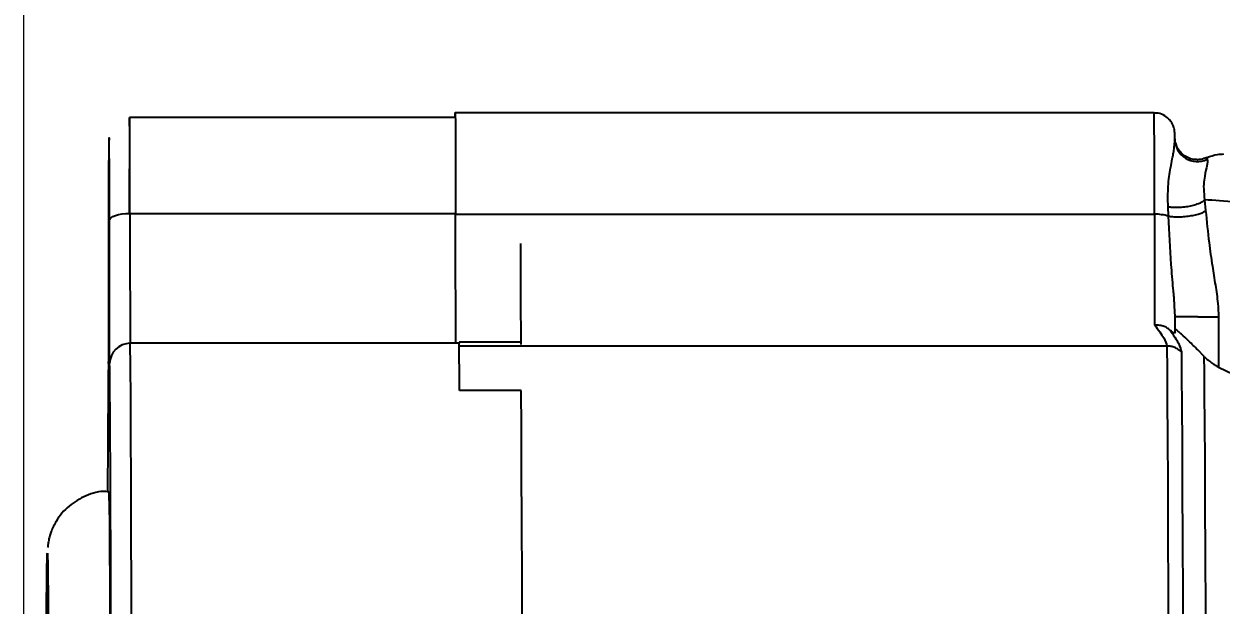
# Model space of a CAD drawing. Header units: millimetres. Extents: x 2126 to 3741, y 477 to 1658.
# Drawn here: x 2289.1 to 2347.4, y 955.4 to 983.7 of the extents above; entities that cross this region are included whole.
import ezdxf

# ---------------------------------------------------------------- set-up
doc = ezdxf.new("R2010")
doc.units = ezdxf.units.MM
doc.layers.add('AM_5', color=3, linetype='Continuous', lineweight=25)
doc.styles.add('SLDTEXTSTYLE1', font='txt.shx', dxfattribs={"width": 0.7, "bigfont": 'gbcbig.shx'})
doc.dimstyles.new('SLDDIMSTYLE12$0', dxfattribs={"dimtxt": 12, "dimasz": 10, "dimexe": 0, "dimexo": 0.0625, "dimgap": 0.875, "dimtad": 1, "dimdec": 1, "dimlfac": 1.8, "dimrnd": 1e-09, "dimzin": 12, "dimdsep": 46, "dimtxsty": 'SLDTEXTSTYLE1', "dimcen": 0.09, "dimdle": 8.16, "dimclrd": 3, "dimclre": 3, "dimadec": 0, "dimazin": 3, "dimtfac": 1, "dimtdec": 1, "dimtofl": 0, "dimtmove": 0, "dimatfit": 3, "dimfxl": 0, "dimfrac": 2, "dimtolj": 1, "dimlwd": 5, "dimlwe": 5, "dimarcsym": 0})

# ---------------------------------------------------------------- blocks, each defined once
blk = doc.blocks.new('*D25')
at = {"layer": 'AM_5', "color": 3, "linetype": 'Continuous', "lineweight": 5, "transparency": 16777216}
for p, q in [((2289.115, 935.379), (2289.115, 1077.627)), ((2520.727, 1077.627), (2299.115, 1077.627))]:
    blk.add_line(p, q, dxfattribs=at)
at = {"layer": 'AM_5', "color": 3, "lineweight": 5, "transparency": 16777216}
blk.add_line((2530.727, 889.633), (2530.727, 1077.627), dxfattribs=at)
at = {"layer": 'AM_5', "color": 3, "transparency": 16777216}
for points in [[(2299.115, 1079.293), (2299.115, 1075.96), (2289.115, 1077.627)], [(2520.727, 1079.293), (2520.727, 1075.96), (2530.727, 1077.627)]]:
    blk.add_solid(points, dxfattribs=at)
at = {"layer": 'Defpoints', "color": 0, "transparency": 16777216}
for p in [(2289.115, 1077.627), (2289.115, 935.316), (2530.727, 889.571)]:
    blk.add_point(p, dxfattribs=at)
at = {"layer": 'AM_5', "color": 0, "transparency": 16777216, "insert": (2356.397, 1084.502), "char_height": 12, "attachment_point": 5, "style": 'SLDTEXTSTYLE1'}
blk.add_mtext('\\A1;245', dxfattribs=at)

msp = doc.modelspace()

# ---------------------------------------------------------------- linework, layer by layer
at = {"color": 7, "linetype": 'Continuous', "lineweight": 25}
for p, q in [((2310.097, 979.107), (2294.255, 979.107)), ((2344.097, 979.329), (2310.097, 979.329)), ((2345.131, 977.803), (2345.106, 977.915)), ((2346.653, 977.149), (2346.676, 977.069)), ((2346.552, 975.103), (2346.601, 974.574)), ((2294.269, 974.438), (2310.112, 974.438)), ((2310.112, 974.394), (2344.112, 974.394)), ((2344.798, 974.301), (2344.773, 974.768)), ((2345.117, 969.409), (2345.09, 969.939)), ((2345.119, 968.657), (2345.117, 969.409)), ((2345.19, 969.409), (2345.117, 969.409)), ((2347.234, 969.409), (2347.234, 966.948)), ((2310.285, 968.116), (2294.285, 968.116)), ((2313.285, 968.172), (2310.285, 968.172)), ((2344.714, 967.982), (2310.287, 967.982)), ((2313.285, 968.172), (2313.285, 968.049)), ((2346.529, 967.476), (2346.214, 967.797)), ((2347.234, 966.948), (2347.948, 966.62)), ((2313.305, 965.816), (2310.305, 965.816)), ((2290.255, 957.907), (2290.257, 957.852))]:
    msp.add_line(p, q, dxfattribs=at)
at = {"color": 7, "linetype": 'Continuous', "lineweight": 25, "flags": 128}
for points in [[(2293.255, 966.707), (2293.252, 966.884), (2293.249, 967.403), (2293.247, 968.23), (2293.245, 969.307), (2293.244, 970.561), (2293.244, 971.907), (2293.244, 973.252), (2293.245, 974.507), (2293.247, 975.584), (2293.249, 976.41), (2293.252, 976.929), (2293.255, 977.107), (2293.258, 976.929), (2293.26, 976.41), (2293.262, 975.584), (2293.264, 974.507), (2293.265, 973.252), (2293.266, 971.907), (2293.265, 970.561), (2293.264, 969.307), (2293.262, 968.23), (2293.26, 967.403), (2293.258, 966.884), (2293.255, 966.707)], [(2293.267, 974.087), (2293.287, 974.155), (2293.344, 974.221), (2293.437, 974.282), (2293.561, 974.335), (2293.713, 974.379), (2293.886, 974.412), (2294.074, 974.432), (2294.269, 974.438)], [(2293.242, 974.087), (2293.261, 974.155), (2293.265, 974.161)], [(2346.214, 969.409), (2346.376, 969.409), (2346.535, 969.409), (2346.686, 969.409), (2346.827, 969.409), (2346.955, 969.409), (2347.067, 969.409), (2347.161, 969.409), (2347.234, 969.409)], [(2294.423, 903.719), (2294.42, 908.978), (2294.417, 914.149), (2294.413, 919.208), (2294.409, 924.132), (2294.403, 928.898), (2294.397, 933.486), (2294.391, 937.875), (2294.383, 942.044), (2294.376, 945.975), (2294.367, 949.65), (2294.358, 953.053), (2294.349, 956.167), (2294.339, 958.98), (2294.329, 961.477), (2294.318, 963.649), (2294.308, 965.484), (2294.296, 966.976), (2294.285, 968.116)], [(2344.714, 967.982), (2344.725, 966.83), (2344.736, 965.332), (2344.747, 963.494), (2344.757, 961.325), (2344.767, 958.834), (2344.777, 956.033), (2344.786, 952.933), (2344.795, 949.55), (2344.803, 945.898), (2344.811, 941.992), (2344.818, 937.852), (2344.825, 933.495), (2344.831, 928.94), (2344.836, 924.209), (2344.841, 919.322), (2344.845, 914.301), (2344.848, 909.168), (2344.851, 903.946)], [(2293.224, 967.132), (2293.244, 967.324), (2293.26, 967.393)], [(2345.421, 967.694), (2345.432, 966.547), (2345.443, 965.054), (2345.454, 963.222), (2345.464, 961.061), (2345.474, 958.579), (2345.484, 955.788), (2345.493, 952.701), (2345.502, 949.329), (2345.51, 945.69), (2345.518, 941.8), (2345.525, 937.674), (2345.532, 933.333), (2345.538, 928.795), (2345.543, 924.081), (2345.548, 919.212), (2345.552, 914.209), (2345.555, 909.095), (2345.557, 903.893)], [(2346.676, 903.386), (2346.674, 908.58), (2346.671, 913.685), (2346.667, 918.68), (2346.662, 923.54), (2346.657, 928.244), (2346.651, 932.769), (2346.644, 937.097), (2346.637, 941.205), (2346.629, 945.076), (2346.621, 948.693), (2346.612, 952.038), (2346.603, 955.096), (2346.593, 957.853), (2346.583, 960.297), (2346.573, 962.416), (2346.562, 964.201), (2346.551, 965.643), (2346.54, 966.737), (2346.529, 967.476)], [(2313.423, 903.719), (2313.42, 909.045), (2313.417, 914.279), (2313.413, 919.398), (2313.408, 924.378), (2313.403, 929.196), (2313.397, 933.828), (2313.39, 938.255), (2313.383, 942.455), (2313.375, 946.409), (2313.366, 950.098), (2313.357, 953.506), (2313.347, 956.616), (2313.337, 959.415), (2313.327, 961.888), (2313.316, 964.025), (2313.305, 965.816)], [(2293.403, 905.668), (2293.401, 910.539), (2293.397, 915.305), (2293.393, 919.941), (2293.388, 924.426), (2293.382, 928.736), (2293.376, 932.85), (2293.369, 936.747), (2293.362, 940.409), (2293.354, 943.817), (2293.345, 946.953), (2293.336, 949.803), (2293.327, 952.352), (2293.317, 954.588), (2293.307, 956.498), (2293.297, 958.075), (2293.287, 959.309), (2293.276, 960.195), (2293.265, 960.728), (2293.255, 960.907), (2293.255, 960.907)]]:
    msp.add_lwpolyline(points, dxfattribs=at)
at = {"color": 7, "linetype": 'Continuous', "lineweight": 25}
for centre, radius, start, end in [((2796.985, 975.221), 502.745, 179.55713, 180.08916), ((1863.84, 975.444), 430.43, 359.86614, 0.48756), ((1890.329, 975.476), 453.784, 359.86336, 0.48649), ((2346.2, 978.06), 1.1, 180.09999, 295.63662), ((3336.607, 973.946), 1042.338, 179.972937, 180.320473), ((4242.473, 975.214), 1898.362, 180.024744, 180.187646), ((2344.146, 972.081), 2.314, 73.65187, 90.85663), ((3100.155, 972.885), 786.885, 179.993192, 180.343129), ((2294.277, 967.123), 0.992, 89.54189, 179.50442), ((2344.022, 968.51), 33.739, 180.57375, 180.66978), ((1812.671, 962.624), 497.644, 0.36744, 0.63226)]:
    msp.add_arc(centre, radius, start, end, dxfattribs=at)
for points, knots in [([(2310.094, 979.107), (2310.095, 979.206), (2310.097, 979.46), (2310.102, 979.078), (2310.106, 978.071), (2310.11, 976.476), (2310.111, 975.088), (2310.112, 974.394)], [0, 0, 0, 0, 0.1382127, 0.3536596, 0.5691064, 0.7845532, 1, 1, 1, 1]), ([(2345.1, 978.077), (2345.1, 978.113), (2345.099, 978.234), (2345.099, 978.294), (2345.097, 978.348), (2345.096, 978.384), (2345.091, 978.445), (2345.076, 978.549), (2345.021, 978.741), (2344.874, 978.986), (2344.62, 979.201), (2344.342, 979.324), (2344.161, 979.316), (2344.097, 979.313)], [0, 0, 0, 0, 0.0976557, 0.3295234, 0.452296, 0.509732, 0.5315764, 0.5558632, 0.6229708, 0.7197137, 0.8268133, 0.9390365, 1, 1, 1, 1]), ([(2293.267, 974.087), (2293.266, 974.64), (2293.265, 975.774), (2293.262, 977.083), (2293.259, 977.921), (2293.255, 978.197), (2293.251, 977.921), (2293.247, 977.083), (2293.244, 975.774), (2293.243, 974.64), (2293.242, 974.087)], [0, 0, 0, 0, 0.122089, 0.25, 0.377911, 0.5, 0.622089, 0.75, 0.877911, 1, 1, 1, 1]), ([(2344.773, 974.768), (2344.767, 975.106), (2344.756, 975.818), (2344.879, 976.572), (2344.972, 977.05), (2345.02, 977.297), (2345.093, 977.707), (2345.097, 977.894), (2345.101, 978.059)], [0, 0, 0, 0, 0.184208, 0.388471, 0.517104, 0.601053, 0.648132, 1, 1, 1, 1]), ([(2346.653, 977.149), (2346.56, 977.115), (2346.399, 977.056), (2346.13, 977.043), (2345.863, 977.087), (2345.606, 977.208), (2345.388, 977.39), (2345.214, 977.613), (2345.165, 977.801), (2345.141, 977.893)], [0, 0, 0, 0, 0.152916, 0.265704, 0.414004, 0.570286, 0.70005, 0.853997, 1, 1, 1, 1]), ([(2346.653, 977.149), (2346.828, 977.214), (2347.097, 977.315), (2347.383, 977.325), (2347.483, 977.329)], [0, 0, 0, 0, 0.649785, 1, 1, 1, 1]), ([(2346.676, 977.069), (2346.694, 977.005), (2346.721, 976.911), (2346.536, 976.237), (2346.489, 975.65), (2346.531, 975.282), (2346.552, 975.103)], [0, 0, 0, 0, 0.528089, 0.775708, 0.891023, 1, 1, 1, 1]), ([(2344.773, 974.768), (2344.837, 974.758), (2344.972, 974.737), (2345.225, 974.729), (2345.51, 974.744), (2345.806, 974.786), (2346.079, 974.852), (2346.302, 974.932), (2346.464, 975.017), (2346.524, 975.075), (2346.552, 975.103)], [0, 0, 0, 0, 0.111182, 0.233505, 0.364552, 0.500409, 0.6362, 0.767065, 0.889124, 1, 1, 1, 1]), ([(2368.678, 974.584), (2367.487, 974.586), (2365.083, 974.59), (2361.934, 974.615), (2359.255, 974.647), (2357.032, 974.683), (2354.721, 974.731), (2352.346, 974.796), (2350.015, 974.881), (2347.942, 974.984), (2347.026, 975.062), (2346.552, 975.103)], [0, 0, 0, 0, 0.121733, 0.245653, 0.329531, 0.414385, 0.500215, 0.61122, 0.731521, 0.861116, 1, 1, 1, 1]), ([(2310.127, 968.143), (2310.126, 968.324), (2310.122, 968.731), (2310.118, 970.112), (2310.114, 972.02), (2310.113, 973.603), (2310.112, 974.394)], [0, 0, 0, 0, 0.2103299, 0.4735532, 0.7367766, 1, 1, 1, 1]), ([(2344.798, 974.301), (2344.861, 974.292), (2344.994, 974.273), (2345.245, 974.266), (2345.533, 974.277), (2345.833, 974.311), (2346.113, 974.365), (2346.342, 974.432), (2346.51, 974.503), (2346.572, 974.552), (2346.601, 974.574)], [0, 0, 0, 0, 0.11075, 0.232867, 0.363941, 0.5, 0.636059, 0.767133, 0.88925, 1, 1, 1, 1]), ([(2345.09, 969.939), (2345.088, 969.986), (2345.074, 970.277), (2345.009, 970.923), (2344.9, 972.28), (2344.838, 973.505), (2344.798, 974.301)], [0, 0, 0, 0, 0.032468, 0.200671, 0.480525, 1, 1, 1, 1]), ([(2346.601, 974.574), (2346.652, 974.05), (2346.742, 973.133), (2346.918, 971.942), (2347.069, 970.969), (2347.198, 970.159), (2347.223, 969.627), (2347.234, 969.409)], [0, 0, 0, 0, 0.299879, 0.524041, 0.708513, 0.880518, 1, 1, 1, 1]), ([(2293.242, 974.087), (2293.241, 973.24), (2293.24, 971.517), (2293.235, 969.425), (2293.23, 967.841), (2293.226, 967.366), (2293.224, 967.132)], [0, 0, 0, 0, 0.2457963, 0.5, 0.7542037, 1, 1, 1, 1]), ([(2293.285, 967.132), (2293.283, 967.366), (2293.279, 967.841), (2293.274, 969.425), (2293.27, 971.517), (2293.268, 973.24), (2293.267, 974.087)], [0, 0, 0, 0, 0.2457963, 0.5, 0.7542037, 1, 1, 1, 1]), ([(2346.214, 969.409), (2346.07, 969.409), (2345.78, 969.409), (2345.427, 969.409), (2345.221, 969.409), (2345.193, 969.409), (2345.19, 969.409)], [0, 0, 0, 0, 0.320589, 0.641179, 0.961768, 1, 1, 1, 1]), ([(2344.868, 968.759), (2344.821, 968.798), (2344.721, 968.878), (2344.529, 968.96), (2344.325, 969.002), (2344.184, 968.999), (2344.122, 968.997)], [0, 0, 0, 0, 0.239149, 0.497163, 0.778524, 1, 1, 1, 1]), ([(2344.122, 968.997), (2344.294, 968.772), (2344.63, 968.332), (2344.686, 968.097), (2344.714, 967.982)], [0, 0, 0, 0, 0.51151, 1, 1, 1, 1]), ([(2344.868, 968.759), (2345.026, 968.528), (2345.342, 968.066), (2345.395, 967.818), (2345.421, 967.694)], [0, 0, 0, 0, 0.500652, 1, 1, 1, 1]), ([(2345.119, 968.657), (2345.113, 968.634), (2345.105, 968.602), (2345.019, 968.64), (2344.946, 968.691), (2344.893, 968.738), (2344.868, 968.759)], [0, 0, 0, 0, 0.546902, 0.785535, 0.902249, 1, 1, 1, 1]), ([(2346.214, 967.797), (2346.07, 967.94), (2345.797, 968.212), (2345.483, 968.506), (2345.294, 968.672), (2345.193, 968.752), (2345.128, 968.795), (2345.12, 968.786), (2345.117, 968.781)], [0, 0, 0, 0, 0.296371, 0.561408, 0.679693, 0.791742, 0.896327, 1, 1, 1, 1]), ([(2346.529, 967.476), (2346.596, 967.411), (2346.733, 967.28), (2346.935, 967.135), (2347.114, 967.022), (2347.193, 966.973), (2347.234, 966.948)], [0, 0, 0, 0, 0.257441, 0.516937, 0.75032, 1, 1, 1, 1]), ([(2293.224, 967.132), (2293.219, 966.6), (2293.208, 965.527), (2293.195, 963.392), (2293.186, 961.588), (2293.183, 960.893)], [0, 0, 0, 0, 0.376395, 0.759633, 1, 1, 1, 1]), ([(2293.421, 903.54), (2293.42, 906.036), (2293.417, 911.074), (2293.412, 918.451), (2293.405, 925.693), (2293.396, 932.672), (2293.386, 939.275), (2293.374, 945.368), (2293.361, 950.861), (2293.347, 955.673), (2293.332, 959.735), (2293.317, 963.004), (2293.301, 965.543), (2293.29, 966.606), (2293.285, 967.132)], [0, 0, 0, 0, 0.079959, 0.161371, 0.244142, 0.328893, 0.414217, 0.5, 0.585778, 0.671102, 0.755858, 0.838624, 0.920039, 1, 1, 1, 1]), ([(2293.252, 960.885), (2293.2, 960.892), (2292.826, 960.941), (2292.124, 960.725), (2291.276, 960.238), (2290.726, 959.582), (2290.444, 958.995), (2290.325, 958.583), (2290.277, 958.299), (2290.271, 958.228), (2290.267, 958.187)], [0, 0, 0, 0, 0.030661, 0.221524, 0.412563, 0.604262, 0.714262, 0.802035, 0.882755, 1, 1, 1, 1]), ([(2290.21, 954.602), (2290.212, 954.821), (2290.217, 955.775), (2290.228, 956.805), (2290.241, 957.748), (2290.25, 957.854), (2290.255, 957.907)], [0, 0, 0, 0, 0.093549, 0.407564, 0.703776, 1, 1, 1, 1]), ([(2290.257, 957.852), (2290.261, 957.804), (2290.269, 957.698), (2290.282, 956.828), (2290.295, 955.347), (2290.309, 953.172), (2290.322, 950.341), (2290.335, 946.827), (2290.347, 942.673), (2290.358, 937.93), (2290.369, 932.668), (2290.377, 926.977), (2290.385, 920.954), (2290.391, 914.731), (2290.396, 908.365), (2290.399, 902.013), (2290.401, 895.674), (2290.401, 889.407), (2290.401, 883.139), (2290.399, 876.801), (2290.396, 870.448), (2290.391, 864.082), (2290.385, 857.859), (2290.377, 851.837), (2290.369, 846.145), (2290.358, 840.883), (2290.347, 836.14), (2290.335, 831.986), (2290.322, 828.472), (2290.309, 825.641), (2290.295, 823.466), (2290.282, 821.985), (2290.269, 821.114), (2290.261, 821.007), (2290.257, 820.959)], [0, 0, 0, 0, 0.023828, 0.053273, 0.084485, 0.115699, 0.147957, 0.180726, 0.213842, 0.247136, 0.28043, 0.313546, 0.346314, 0.378573, 0.409785, 0.440999, 0.470442, 0.499888, 0.529332, 0.558778, 0.58999, 0.621203, 0.653462, 0.68623, 0.719347, 0.752641, 0.785934, 0.819051, 0.851819, 0.884078, 0.915289, 0.946503, 0.975948, 1, 1, 1, 1])]:
    msp.add_open_spline(points, degree=3, knots=knots, dxfattribs=at)
msp.add_open_spline([(2345.421, 967.694), (2345.372, 967.737), (2345.274, 967.823), (2345.099, 967.913), (2344.91, 967.972), (2344.779, 967.979), (2344.714, 967.982)], degree=3, dxfattribs=at)

# ---------------------------------------------------------------- dimensions: what is measured, and where the dimension line sits
at = {"layer": 'AM_5'}
dim = msp.add_linear_dim(base=(2289.115, 1077.627), p1=(2530.727, 889.571), p2=(2289.115, 935.316), angle=0, text='245', dimstyle='SLDDIMSTYLE12$0', override={"dimlfac": 1}, dxfattribs=at)
dim.commit()
dim.dimension.update_dxf_attribs({"geometry": '*D25', "text_midpoint": (2356.397, 1077.627), "dimtype": 160})

doc.saveas('drawing.dxf')
